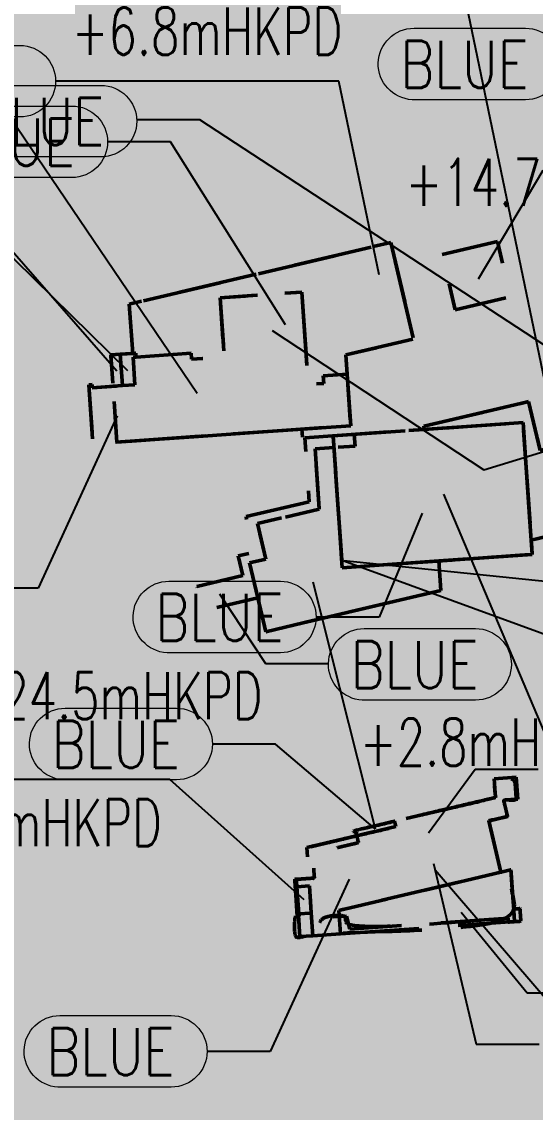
# Model space of a CAD drawing. Header units: millimetres. Extents: x 833750 to 836188, y 817400 to 818701.
# Drawn here: x 835008.4 to 835041, y 818069.1 to 818138.4 of the extents above; entities that cross this region are included whole.
import ezdxf
from ezdxf import colors
from ezdxf.entities.mleader import LeaderData, LeaderLine
from ezdxf.math import Vec2, Vec3

# ---------------------------------------------------------------- set-up
doc = ezdxf.new("R2010")
doc.units = ezdxf.units.MM
doc.linetypes.add('DASHED2', pattern=[0.375, 0.25, -0.125])
for name, color, linetype, lineweight, true_color in [('HATCH1', 7, 'Continuous', 13, 0xa8def7), ('HATCH2', 7, 'Continuous', 13, 0xa8def7), ('HATCH3', 7, 'Continuous', 13, 0xa8def7), ('HATCH4', 7, 'Continuous', 13, 0xa8def7), ('HATCH5', 7, 'Continuous', 13, 0xa8def7), ('HATCH6', 7, 'Continuous', 13, 0xa8def7)]:
    doc.layers.add(name, color=color, linetype=linetype, lineweight=lineweight, true_color=true_color)
for name, color, linetype, lineweight in [('LEVEL1', 7, 'Continuous', 13), ('LEVEL2', 7, 'Continuous', 13), ('LEVEL3', 7, 'Continuous', 13), ('LEVEL4', 7, 'Continuous', 13), ('LEVEL6', 7, 'Continuous', 13), ('OCCUP1', 7, 'DASHED2', 50), ('OCCUP2', 7, 'DASHED2', 50), ('OCCUP3', 7, 'DASHED2', 50), ('OCCUP4', 7, 'DASHED2', 50)]:
    doc.layers.add(name, color=color, linetype=linetype, lineweight=lineweight)
doc.styles.add('romans', font='romans.shx', dxfattribs={"width": 0.7})

# ---------------------------------------------------------------- blocks, each defined once
blk = doc.blocks.new('_None')

msp = doc.modelspace()

# ---------------------------------------------------------------- hatches: boundary and pattern name
at = {"layer": 'HATCH1'}
h = msp.add_hatch(color=256, dxfattribs=at)
h.dxf.hatch_style = 1
h.paths.add_polyline_path([(835014.763, 818115.289), (835015.561, 818115.345), (835015.439, 818117.091), (835015.639, 818117.105), (835015.621, 818117.354), (835014.624, 818117.284), (835014.763, 818115.289)], flags=17)
h.paths.add_polyline_path([(835014.763, 818115.289), (835012.848, 818115.155), (835012.834, 818115.355), (835012.635, 818115.341), (835012.896, 818111.595), (835029.271, 818112.74), (835029.042, 818116.022), (835027.521, 818115.915), (835027.555, 818115.426), (835026.567, 818115.357), (835026.157, 818121.233), (835020.969, 818120.87), (835021.232, 818117.11), (835019.157, 818116.965), (835019.13, 818117.349), (835015.639, 818117.105), (835015.439, 818117.091), (835015.561, 818115.345)])
h = msp.add_hatch(color=256, dxfattribs=at)
h.dxf.hatch_style = 1
h.paths.add_polyline_path([(835040.219, 818112.944), (835028.148, 818112.1), (835028.734, 818103.72), (835040.805, 818104.564)])
h = msp.add_hatch(color=256, dxfattribs=at)
h.dxf.hatch_style = 1
h.paths.add_polyline_path([(835028.611, 818080.455), (835039.679, 818081.229), (835039.449, 818084.522), (835038.808, 818084.371), (835028.507, 818081.943), (835028.611, 818080.455)])
h.paths.add_polyline_path([(835026.764, 818081.779), (835026.866, 818080.333), (835028.611, 818080.455), (835028.507, 818081.943), (835038.808, 818084.371), (835038.039, 818087.631), (835039.232, 818087.912), (835038.922, 818089.226), (835032.06, 818087.609), (835032.14, 818087.269), (835026.474, 818085.933), (835026.644, 818083.499)])
h.paths.add_polyline_path([(835026.764, 818081.779), (835026.644, 818083.499), (835025.847, 818083.443), (835025.967, 818081.724), (835026.764, 818081.779)])
at = {"layer": 'HATCH2'}
h = msp.add_hatch(color=256, dxfattribs=at)
h.dxf.hatch_style = 1
h.paths.add_polyline_path([(835019.13, 818117.349), (835015.639, 818117.105), (835015.621, 818117.354), (835014.624, 818117.284), (835014.763, 818115.289), (835012.848, 818115.155), (835012.834, 818115.355), (835012.635, 818115.341), (835012.896, 818111.595), (835029.271, 818112.74), (835029.042, 818116.022), (835027.521, 818115.915), (835027.555, 818115.426), (835026.567, 818115.357), (835026.157, 818121.233), (835020.969, 818120.87), (835021.232, 818117.11), (835019.157, 818116.965)])
h = msp.add_hatch(color=256, dxfattribs=at)
h.dxf.hatch_style = 1
h.paths.add_polyline_path([(835028.734, 818103.72), (835040.805, 818104.564), (835040.219, 818112.944), (835028.148, 818112.1)])
h = msp.add_hatch(color=256, dxfattribs=at)
h.dxf.hatch_style = 1
h.paths.add_polyline_path([(835038.987, 818088.949), (835039.787, 818089.005), (835039.697, 818090.302), (835038.4, 818090.211), (835038.476, 818089.121), (835032.06, 818087.609), (835032.14, 818087.269), (835026.474, 818085.933), (835026.611, 818083.974), (835025.814, 818083.918), (835025.978, 818081.574), (835025.678, 818081.553), (835025.768, 818080.256), (835026.866, 818080.333), (835039.679, 818081.229), (835039.449, 818084.522), (835038.808, 818084.371), (835038.039, 818087.631), (835039.232, 818087.912)])
at = {"layer": 'HATCH3'}
h = msp.add_hatch(color=256, dxfattribs=at)
h.dxf.hatch_style = 1
h.paths.add_polyline_path([(835031.818, 818124.384), (835015.203, 818120.469), (835015.422, 818117.34), (835015.621, 818117.354), (835015.639, 818117.105), (835019.13, 818117.349), (835019.157, 818116.965), (835021.232, 818117.11), (835020.969, 818120.87), (835026.157, 818121.233), (835026.567, 818115.357), (835027.555, 818115.426), (835027.521, 818115.915), (835029.042, 818116.022), (835028.957, 818117.237), (835033.263, 818118.252)])
h.paths.add_polyline_path([(835026.157, 818121.233), (835020.969, 818120.87), (835021.232, 818117.11), (835019.157, 818116.965), (835019.13, 818117.349), (835015.639, 818117.105), (835015.621, 818117.354), (835014.624, 818117.284), (835014.763, 818115.289), (835012.848, 818115.155), (835012.834, 818115.355), (835012.635, 818115.341), (835012.896, 818111.595), (835029.271, 818112.74), (835029.042, 818116.022), (835027.521, 818115.915), (835027.555, 818115.426), (835026.567, 818115.357)])
h.paths.add_polyline_path([(835014.624, 818117.284), (835014.025, 818117.242), (835014.165, 818115.247), (835014.763, 818115.289)], flags=17)
h = msp.add_hatch(color=256, dxfattribs=at)
h.dxf.hatch_style = 1
h.paths.add_polyline_path([(835043.933, 818111.777), (835041.305, 818111.158), (835040.571, 818114.272), (835033.925, 818112.706), (835033.939, 818112.505), (835040.219, 818112.944), (835040.741, 818105.477), (835042.835, 818105.971), (835045.172, 818106.521)])
h = msp.add_hatch(color=256, dxfattribs=at)
h.dxf.hatch_style = 1
h.paths.add_polyline_path([(835040.219, 818112.944), (835028.148, 818112.1), (835028.734, 818103.72), (835034.874, 818104.149), (835040.805, 818104.564)])
h = msp.add_hatch(color=256, dxfattribs=at)
h.dxf.hatch_style = 1
h.paths.add_polyline_path([(835028.201, 818111.352), (835027.004, 818111.268), (835027.271, 818107.445), (835023.34, 818106.518), (835023.871, 818104.265), (835022.849, 818104.024), (835023.374, 818101.795), (835023.879, 818099.654), (835035.005, 818102.276), (835034.874, 818104.149), (835028.734, 818103.72)])
h = msp.add_hatch(color=256, dxfattribs=at)
h.dxf.hatch_style = 1
h.paths.add_polyline_path([(835025.955, 818081.572), (835026.045, 818080.276), (835027.342, 818080.366), (835027.265, 818081.464), (835029.01, 818081.586), (835029.208, 818080.747), (835039.263, 818081.45), (835039.28, 818081.201), (835040.078, 818081.257), (835040.023, 818082.055), (835039.623, 818082.027), (835039.449, 818084.522), (835038.808, 818084.371), (835038.039, 818087.631), (835039.232, 818087.912), (835038.987, 818088.949), (835039.887, 818089.012), (835039.789, 818090.409), (835038.393, 818090.311), (835038.476, 818089.121), (835032.06, 818087.609), (835032.14, 818087.269), (835026.474, 818085.933), (835026.611, 818083.974), (835025.814, 818083.918), (835025.967, 818081.724), (835025.978, 818081.574)])
h.paths.add_polyline_path([(835025.814, 818083.918), (835025.713, 818083.911), (835025.877, 818081.567), (835025.978, 818081.574)])
h.paths.add_polyline_path([(835029.658, 818086.684), (835032.14, 818087.269), (835032.06, 818087.609), (835029.578, 818087.024)], flags=17)
at = {"layer": 'HATCH4'}
h = msp.add_hatch(color=256, dxfattribs=at)
h.dxf.hatch_style = 1
h.paths.add_polyline_path([(835015.203, 818120.469), (835015.422, 818117.34), (835014.025, 818117.242), (835014.413, 818111.701), (835025.565, 818112.481), (835025.605, 818111.915), (835026.204, 818111.956), (835026.164, 818112.522), (835029.271, 818112.74), (835028.957, 818117.237), (835033.263, 818118.252), (835031.818, 818124.384)])
h = msp.add_hatch(color=256, dxfattribs=at)
h.dxf.hatch_style = 1
h.paths.add_polyline_path([(835035.082, 818123.612), (835038.586, 818124.438), (835039.412, 818120.934), (835035.908, 818120.108)])
h = msp.add_hatch(color=256, dxfattribs=at)
h.dxf.hatch_style = 1
h.paths.add_polyline_path([(835043.933, 818111.777), (835045.172, 818106.521), (835040.741, 818105.477), (835040.773, 818105.013), (835040.805, 818104.564), (835040.358, 818104.533), (835034.874, 818104.149), (835035.005, 818102.276), (835023.879, 818099.654), (835023.374, 818101.795), (835019.87, 818100.969), (835019.503, 818102.527), (835022.423, 818103.215), (835022.127, 818104.471), (835023.149, 818104.711), (835022.618, 818106.965), (835026.637, 818107.912), (835026.353, 818111.974), (835033.939, 818112.505), (835033.925, 818112.706), (835040.571, 818114.272), (835041.305, 818111.158)])
h = msp.add_hatch(color=256, dxfattribs=at)
h.dxf.hatch_style = 1
h.paths.add_polyline_path([(835039.263, 818081.45), (835039.28, 818081.201), (835040.078, 818081.257), (835040.023, 818082.055), (835039.623, 818082.027), (835039.449, 818084.522), (835038.808, 818084.371), (835038.039, 818087.631), (835039.232, 818087.912), (835039.025, 818088.79), (835038.987, 818088.949), (835039.887, 818089.012), (835039.789, 818090.409), (835038.393, 818090.311), (835038.476, 818089.121), (835038.089, 818089.03), (835029.578, 818087.024), (835029.761, 818086.246), (835026.851, 818085.56), (835026.96, 818083.998), (835025.713, 818083.911), (835025.877, 818081.567), (835025.955, 818081.572), (835026.045, 818080.276), (835027.342, 818080.366), (835027.265, 818081.464), (835029.01, 818081.586), (835029.208, 818080.747)])
at = {"layer": 'HATCH5'}
h = msp.add_hatch(color=256, dxfattribs=at)
h.dxf.hatch_style = 1
h.paths.add_polyline_path([(835068.018, 818173.102), (835011.071, 818164.239), (834994.451, 818022.353), (835035.453, 818032.016), (835063.739, 818038.682), (835066.74, 818038.156), (835087.939, 818043.152)])
at = {"layer": 'HATCH6'}
h = msp.add_hatch(color=256, dxfattribs=at)
h.dxf.hatch_style = 1
edge = h.paths.add_edge_path()
edge.add_line((835169.937, 818145.152), (835166.157, 818161.194))
edge.add_line((835166.157, 818161.194), (835162.441, 818176.96))
edge.add_line((835162.441, 818176.96), (835160.631, 818179.41))
edge.add_line((835160.631, 818179.41), (835158.857, 818186.937))
edge.add_line((835158.857, 818186.937), (835125.906, 818181.809))
edge.add_line((835125.906, 818181.809), (835068.484, 818172.871))
edge.add_line((835068.484, 818172.871), (835022.489, 818165.712))
edge.add_line((835022.489, 818165.712), (835022.528, 818165.516))
edge.add_line((835022.528, 818165.516), (835006.512, 818163.023))
edge.add_arc((834971.711, 818398.359), 237.895, 272.78286, 278.41197, ccw=False)
edge.add_arc((834978.142, 818276.545), 115.914, 261.78697, 272.53107, ccw=False)
edge.add_line((834961.583, 818161.82), (834962.608, 818157.47))
edge.add_line((834962.608, 818157.47), (834982.594, 818072.664))
edge.add_line((834982.594, 818072.664), (834987.595, 818051.445))
edge.add_line((834987.595, 818051.445), (834987.711, 818050.95))
edge.add_line((834987.711, 818050.95), (834988.443, 818047.844))
edge.add_line((834988.443, 818047.844), (834988.558, 818047.357))
edge.add_line((834988.558, 818047.357), (834989.017, 818045.411))
edge.add_line((834989.017, 818045.411), (834989.132, 818044.924))
edge.add_line((834989.132, 818044.924), (834991.288, 818035.775))
edge.add_line((834991.288, 818035.775), (834991.402, 818035.288))
edge.add_line((834991.402, 818035.288), (834992.848, 818029.156))
edge.add_line((834992.848, 818029.156), (834992.859, 818029.107))
edge.add_line((834992.859, 818029.107), (834993.765, 818025.263))
edge.add_line((834993.765, 818025.263), (834993.88, 818024.776))
edge.add_line((834993.88, 818024.776), (834993.949, 818024.484))
edge.add_line((834993.949, 818024.484), (834993.952, 818024.485))
edge.add_line((834993.952, 818024.485), (834994.451, 818022.353))
edge.add_line((834994.451, 818022.353), (835063.739, 818038.682))
edge.add_line((835063.739, 818038.682), (835066.74, 818038.156))
edge.add_line((835066.74, 818038.156), (835087.939, 818043.152))
edge.add_line((835087.939, 818043.152), (835096.169, 818056.458))
edge.add_line((835096.169, 818056.458), (835096.71, 818057.332))
edge.add_line((835096.71, 818057.332), (835185.691, 818078.302))
edge.add_line((835185.691, 818078.302), (835177.614, 818112.574))
edge.add_line((835177.614, 818112.574), (835169.937, 818145.152))

# ---------------------------------------------------------------- linework, layer by layer
at = {"layer": 'LEVEL1'}
msp.add_lwpolyline([(835017.599, 818098.315, -0.973455), (835017.721, 818102.86), (835024.799, 818102.86, -1), (835024.799, 818098.312), (835017.721, 818098.312, -0.013451), (835017.599, 818098.315, -0.013451)], format="xyb", dxfattribs=at)
at = {"layer": 'LEVEL2'}
for points in [[(835033.17, 818133.457, -0.973455), (835033.292, 818138.002), (835040.369, 818138.002, -1), (835040.37, 818133.454), (835033.292, 818133.454, -0.013451), (835033.17, 818133.457, -0.013451)], [(835006.204, 818129.824, -0.973455), (835006.326, 818134.369), (835013.403, 818134.369, -1), (835013.403, 818129.821), (835006.326, 818129.821, -0.013451), (835006.204, 818129.824, -0.013451)]]:
    msp.add_lwpolyline(points, format="xyb", dxfattribs=at)
at = {"layer": 'LEVEL3'}
for points in [[(835001.048, 818132.364, -0.973455), (835001.17, 818136.909), (835008.247, 818136.909, -1), (835008.247, 818132.361), (835001.17, 818132.361, -0.013451), (835001.048, 818132.364, -0.013451)], [(835011.012, 818090.245, -0.973455), (835011.134, 818094.79), (835018.211, 818094.79, -1), (835018.211, 818090.242), (835011.134, 818090.242, -0.013451), (835011.012, 818090.245, -0.013451)], [(835010.672, 818070.716, -0.973455), (835010.795, 818075.261), (835017.872, 818075.261, -1), (835017.872, 818070.713), (835010.795, 818070.713, -0.013451), (835010.672, 818070.716, -0.013451)]]:
    msp.add_lwpolyline(points, format="xyb", dxfattribs=at)
at = {"layer": 'LEVEL4'}
for points in [[(835004.35, 818128.511, -0.973455), (835004.472, 818133.056), (835011.549, 818133.056, -1), (835011.549, 818128.508), (835004.472, 818128.508, -0.013451), (835004.35, 818128.511, -0.013451)], [(835030.004, 818095.306, -0.973455), (835030.126, 818099.851), (835037.203, 818099.851, -1), (835037.203, 818095.303), (835030.126, 818095.303, -0.013451), (835030.004, 818095.306, -0.013451)]]:
    msp.add_lwpolyline(points, format="xyb", dxfattribs=at)
at = {"layer": 'OCCUP1', "ltscale": 20, "flags": 128}
for points in [[(835014.763, 818115.289), (835012.848, 818115.155), (835012.834, 818115.355), (835012.635, 818115.341), (835012.896, 818111.595), (835029.271, 818112.74), (835029.042, 818116.022), (835027.521, 818115.915), (835027.555, 818115.426), (835026.567, 818115.357), (835026.157, 818121.233), (835020.969, 818120.87), (835021.232, 818117.11), (835019.157, 818116.965), (835019.13, 818117.349), (835015.639, 818117.105), (835015.439, 818117.091), (835015.561, 818115.345), (835014.763, 818115.289)], [(835014.763, 818115.289), (835015.561, 818115.345), (835015.439, 818117.091), (835015.639, 818117.105), (835015.621, 818117.354), (835014.624, 818117.284), (835014.763, 818115.289)], [(835040.219, 818112.944), (835028.148, 818112.1), (835028.734, 818103.72), (835040.805, 818104.564), (835040.219, 818112.944)], [(835026.764, 818081.779), (835026.866, 818080.333), (835028.611, 818080.455), (835028.507, 818081.943), (835038.808, 818084.371), (835038.039, 818087.631), (835039.232, 818087.912), (835038.922, 818089.226), (835032.06, 818087.609), (835032.14, 818087.269), (835026.474, 818085.933), (835026.644, 818083.499), (835026.764, 818081.779)], [(835028.611, 818080.455), (835039.679, 818081.229), (835039.449, 818084.522), (835038.808, 818084.371), (835028.507, 818081.943), (835028.611, 818080.455)], [(835026.764, 818081.779), (835026.644, 818083.499), (835025.847, 818083.443), (835025.967, 818081.724), (835026.764, 818081.779)]]:
    msp.add_lwpolyline(points, dxfattribs=at)
at = {"layer": 'OCCUP2', "ltscale": 20, "flags": 128}
for points in [[(835019.13, 818117.349), (835015.639, 818117.105), (835015.621, 818117.354), (835014.624, 818117.284), (835014.763, 818115.289), (835012.848, 818115.155), (835012.834, 818115.355), (835012.635, 818115.341), (835012.896, 818111.595), (835029.271, 818112.74), (835029.042, 818116.022), (835027.521, 818115.915), (835027.555, 818115.426), (835026.567, 818115.357), (835026.157, 818121.233), (835020.969, 818120.87), (835021.232, 818117.11), (835019.157, 818116.965), (835019.13, 818117.349)], [(835028.734, 818103.72), (835040.805, 818104.564), (835040.219, 818112.944), (835028.148, 818112.1)]]:
    msp.add_lwpolyline(points, close=True, dxfattribs=at)
at = {"layer": 'OCCUP2', "ltscale": 20}
msp.add_open_spline([(835038.987, 818088.949), (835039.787, 818089.005), (835039.697, 818090.302), (835038.4, 818090.211), (835038.476, 818089.121), (835032.06, 818087.609), (835032.14, 818087.269), (835026.474, 818085.933), (835026.611, 818083.974), (835025.814, 818083.918), (835025.978, 818081.574), (835025.678, 818081.553), (835025.768, 818080.256), (835026.866, 818080.333), (835039.679, 818081.229), (835039.449, 818084.522), (835038.808, 818084.371), (835038.039, 818087.631), (835039.232, 818087.912), (835038.987, 818088.949)], degree=1, dxfattribs=at)
at = {"layer": 'OCCUP3', "ltscale": 20, "flags": 128}
for points in [[(835015.422, 818117.34), (835015.621, 818117.354), (835015.639, 818117.105), (835019.13, 818117.349), (835019.157, 818116.965), (835021.232, 818117.11), (835020.969, 818120.87), (835026.157, 818121.233), (835026.567, 818115.357), (835027.555, 818115.426), (835027.521, 818115.915), (835029.042, 818116.022), (835028.957, 818117.237), (835033.263, 818118.252), (835031.818, 818124.384), (835015.203, 818120.469), (835015.422, 818117.34)], [(835019.157, 818116.965), (835019.13, 818117.349), (835015.639, 818117.105), (835015.621, 818117.354), (835014.624, 818117.284), (835014.763, 818115.289), (835012.848, 818115.155), (835012.834, 818115.355), (835012.635, 818115.341), (835012.896, 818111.595), (835029.271, 818112.74), (835029.042, 818116.022), (835027.521, 818115.915), (835027.555, 818115.426), (835026.567, 818115.357), (835026.157, 818121.233), (835020.969, 818120.87), (835021.232, 818117.11), (835019.157, 818116.965)], [(835014.165, 818115.247), (835014.763, 818115.289), (835014.624, 818117.284), (835014.025, 818117.242), (835014.165, 818115.247)], [(835033.925, 818112.706), (835033.939, 818112.505), (835040.219, 818112.944), (835040.741, 818105.477), (835042.835, 818105.971), (835045.172, 818106.521), (835043.933, 818111.777), (835041.305, 818111.158), (835040.571, 818114.272), (835033.925, 818112.706)], [(835028.148, 818112.1), (835028.734, 818103.72), (835040.805, 818104.564), (835040.219, 818112.944), (835028.148, 818112.1)], [(835028.201, 818111.352), (835027.004, 818111.268), (835027.271, 818107.445), (835023.34, 818106.518), (835023.871, 818104.265), (835022.849, 818104.024), (835023.374, 818101.795), (835023.879, 818099.654), (835035.005, 818102.276), (835034.874, 818104.149), (835028.734, 818103.72), (835028.201, 818111.352)], [(835029.658, 818086.684), (835032.14, 818087.269), (835032.06, 818087.609), (835029.578, 818087.024), (835029.658, 818086.684)], [(835025.814, 818083.918), (835025.713, 818083.911), (835025.877, 818081.567), (835025.978, 818081.574)]]:
    msp.add_lwpolyline(points, close=True, dxfattribs=at)
for points in [[(835038.987, 818088.949), (835039.887, 818089.012), (835039.789, 818090.409), (835038.393, 818090.311), (835038.476, 818089.121)], [(835038.476, 818089.121), (835032.06, 818087.609), (835032.14, 818087.269), (835026.474, 818085.933), (835026.611, 818083.974), (835025.814, 818083.918), (835025.967, 818081.724), (835025.978, 818081.574), (835025.955, 818081.572), (835026.045, 818080.276), (835027.342, 818080.366), (835027.265, 818081.464), (835029.01, 818081.586), (835029.208, 818080.747), (835039.263, 818081.45), (835039.28, 818081.201), (835040.078, 818081.257), (835040.023, 818082.055), (835039.623, 818082.027), (835039.449, 818084.522), (835038.808, 818084.371), (835038.039, 818087.631), (835039.232, 818087.912), (835038.987, 818088.949)]]:
    msp.add_lwpolyline(points, dxfattribs=at)
at = {"layer": 'OCCUP4', "ltscale": 20, "flags": 128}
for points in [[(835015.203, 818120.469), (835015.422, 818117.34), (835014.025, 818117.242), (835014.413, 818111.701), (835025.565, 818112.481), (835025.605, 818111.915), (835026.204, 818111.956), (835026.164, 818112.522), (835029.271, 818112.74), (835028.957, 818117.237), (835033.263, 818118.252), (835031.818, 818124.384)], [(835035.082, 818123.612), (835038.586, 818124.438), (835039.412, 818120.934), (835035.908, 818120.108)], [(835043.933, 818111.777), (835045.172, 818106.521), (835040.741, 818105.477), (835040.773, 818105.013), (835040.805, 818104.564), (835040.358, 818104.533), (835034.874, 818104.149), (835035.005, 818102.276), (835023.879, 818099.654), (835023.374, 818101.795), (835019.87, 818100.969), (835019.503, 818102.527), (835022.423, 818103.215), (835022.127, 818104.471), (835023.149, 818104.711), (835022.618, 818106.965), (835026.637, 818107.912), (835026.353, 818111.974), (835033.939, 818112.505), (835033.925, 818112.706), (835040.571, 818114.272), (835041.305, 818111.158)]]:
    msp.add_lwpolyline(points, close=True, dxfattribs=at)
msp.add_lwpolyline([(835023.374, 818101.795), (835022.849, 818104.024), (835023.871, 818104.265), (835023.34, 818106.518), (835027.271, 818107.445), (835027.004, 818111.268), (835029.547, 818111.446), (835029.495, 818112.194)], dxfattribs=at)
at = {"layer": 'OCCUP4', "ltscale": 20}
msp.add_open_spline([(835039.263, 818081.45), (835039.28, 818081.201), (835040.078, 818081.257), (835040.023, 818082.055), (835039.623, 818082.027), (835039.449, 818084.522), (835038.808, 818084.371), (835038.039, 818087.631), (835039.232, 818087.912), (835039.025, 818088.79), (835038.987, 818088.949), (835039.887, 818089.012), (835039.789, 818090.409), (835038.393, 818090.311), (835038.476, 818089.121), (835038.089, 818089.03), (835029.578, 818087.024), (835029.761, 818086.246), (835026.851, 818085.56), (835026.96, 818083.998), (835025.713, 818083.911), (835025.877, 818081.567), (835025.955, 818081.572), (835026.045, 818080.276), (835027.342, 818080.366), (835027.265, 818081.464), (835029.01, 818081.586), (835029.208, 818080.747), (835039.263, 818081.45)], degree=1, dxfattribs=at)

# ---------------------------------------------------------------- texts
at = {"layer": 'LEVEL1', "style": 'romans', "width": 0.8}
msp.add_text('BLUE', height=3, dxfattribs=at).set_placement((835016.86, 818099.066))
at = {"layer": 'LEVEL2', "style": 'romans', "width": 0.8}
for p in [(835032.43, 818134.207), (835005.464, 818130.574)]:
    msp.add_text('BLUE', height=3, dxfattribs=at).set_placement(p)
at = {"layer": 'LEVEL3', "style": 'romans', "width": 0.8}
for p in [(835010.272, 818090.995), (835009.933, 818071.466)]:
    msp.add_text('BLUE', height=3, dxfattribs=at).set_placement(p)
at = {"layer": 'LEVEL4', "style": 'romans', "width": 0.8}
for p in [(835003.61, 818129.261), (835029.264, 818096.056)]:
    msp.add_text('BLUE', height=3, dxfattribs=at).set_placement(p)

# ---------------------------------------------------------------- leaders
at = {"layer": 'LEVEL1'}
ml = msp.add_multileader_mtext('Standard', dxfattribs=at)
ml.set_content('{\\C256;\\P+14.7mHKPD}', color=1, style='romans')
ml.set_leader_properties()
ml.set_arrow_properties(name='NONE')
ml.build(insert=Vec2(0, 0))
ml.multileader.update_dxf_attribs({"dogleg_length": 4})
ctx = ml.context
ctx.base_point, ctx.char_height, ctx.plane_origin = Vec3(834973.972, 818140.075), 3, Vec3(835097.411, 818138.702)
notes = []
notes.append((ctx, [(0, (1, 1, 0), (835002.372, 818140.075), (-1, 0), 4, [(1, [(835019.523, 818114.789)], 0, [])])]))
ctx.mtext.insert, ctx.mtext.width, ctx.mtext.defined_height, ctx.mtext.flow_direction = Vec3(834975.972, 818141.575), 110.79146, 16.836, 5
ml = msp.add_multileader_mtext('Standard', dxfattribs=at)
ml.set_content('{\\C256;\\P+14.7mHKPD}', color=1, style='romans')
ml.set_leader_properties()
ml.set_arrow_properties(name='NONE')
ml.build(insert=Vec2(0, 0))
ml.multileader.update_dxf_attribs({"dogleg_length": 4})
ctx = ml.context
ctx.base_point, ctx.char_height, ctx.plane_origin = Vec3(835030.751, 818133.206), 3, Vec3(835190.695, 818156.211)
notes.append((ctx, [(0, (1, 1, 0), (835059.151, 818133.206), (-1, 0), 4, [(0, [(835070.904, 818115.69), (835055.506, 818113.537)], 0, [])])]))
ctx.mtext.insert, ctx.mtext.width, ctx.mtext.defined_height, ctx.mtext.flow_direction = Vec3(835032.751, 818134.706), 110.79146, 16.836, 5
ml = msp.add_multileader_mtext('Standard', dxfattribs=at)
ml.set_content('\\P+11.5mHKPD', color=256, style='romans')
ml.set_leader_properties()
ml.set_arrow_properties(name='NONE')
ml.build(insert=Vec2(0, 0))
ml.multileader.update_dxf_attribs({"dogleg_length": 4})
ctx = ml.context
ctx.base_point, ctx.char_height, ctx.plane_origin = Vec3(834973.972, 818128.703), 3, Vec3(835085.579, 818154.826)
notes.append((ctx, [(0, (1, 1, 0), (835002.372, 818128.703), (-1, 0), 4, [(1, [(835015.12, 818116.22)], 0, [])])]))
ctx.mtext.insert, ctx.mtext.width, ctx.mtext.defined_height, ctx.mtext.flow_direction = Vec3(834975.972, 818130.203), 110.79146, 16.836, 5
ml = msp.add_multileader_mtext('Standard', dxfattribs=at)
ml.set_content('{\\C256;\\P+24.5mHKPD}', color=1, style='romans')
ml.set_leader_properties()
ml.set_arrow_properties(name='NONE')
ml.build(insert=Vec2(0, 0))
ml.multileader.update_dxf_attribs({"dogleg_length": 4})
ctx = ml.context
ctx.base_point, ctx.char_height, ctx.plane_origin = Vec3(835002.673, 818100.586), 3, Vec3(835112.484, 818132.57)
notes.append((ctx, [(0, (1, 1, 0), (835031.073, 818100.586), (-1, 0), 4, [(1, [(835033.806, 818107.189)], 0, [])])]))
ctx.mtext.insert, ctx.mtext.width, ctx.mtext.defined_height, ctx.mtext.flow_direction = Vec3(835004.673, 818102.086), 110.79146, 16.836, 5
ml = msp.add_multileader_mtext('Standard', dxfattribs=at)
ml.set_content('{\\C256;\\P+15.8mHKPD}', color=1, style='romans')
ml.set_leader_properties()
ml.set_arrow_properties(name='NONE')
ml.build(insert=Vec2(0, 0))
ml.multileader.update_dxf_attribs({"dogleg_length": 4})
ctx = ml.context
ctx.base_point, ctx.char_height, ctx.plane_origin = Vec3(835041.174, 818090.926), 3, Vec3(835157.786, 818122.91)
notes.append((ctx, [(1, (1, 1, 0), (835037.174, 818090.926), (1, 0), 4, [(1, [(835034.215, 818086.872)], 0, [])])]))
ctx.mtext.insert, ctx.mtext.width, ctx.mtext.defined_height, ctx.mtext.flow_direction = Vec3(835043.174, 818092.426), 110.79146, 16.836, 5
ml = msp.add_multileader_mtext('Standard', dxfattribs=at)
ml.set_content('{\\C256;\\P+11.5mHKPD}', color=1, style='romans')
ml.set_leader_properties()
ml.set_arrow_properties(name='NONE')
ml.build(insert=Vec2(0, 0))
ml.multileader.update_dxf_attribs({"dogleg_length": 20})
ctx = ml.context
ctx.base_point, ctx.char_height, ctx.plane_origin = Vec3(834973.373, 818090.27), 3, Vec3(835092.981, 818122.253)
notes.append((ctx, [(0, (1, 1, 0), (835017.773, 818090.27), (-1, 0), 20, [(1, [(835026.306, 818082.611)], 0, [])])]))
ctx.mtext.insert, ctx.mtext.width, ctx.mtext.defined_height, ctx.mtext.flow_direction = Vec3(834975.373, 818091.77), 110.79146, 16.836, 5
ml = msp.add_multileader_mtext('Standard', dxfattribs=at)
ml.set_content('{\\C256;\\P+19.8mHKPD}', color=1, style='romans')
ml.set_leader_properties()
ml.set_arrow_properties(name='NONE')
ml.build(insert=Vec2(0, 0))
ml.multileader.update_dxf_attribs({"dogleg_length": 4})
ctx = ml.context
ctx.base_point, ctx.char_height, ctx.plane_origin = Vec3(835044.488, 818076.7), 3, Vec3(835161.099, 818108.684)
notes.append((ctx, [(1, (1, 1, 0), (835040.488, 818076.7), (1, 0), 4, [(1, [(835036.287, 818081.831)], 0, [])])]))
ctx.mtext.insert, ctx.mtext.width, ctx.mtext.defined_height, ctx.mtext.flow_direction = Vec3(835046.488, 818078.2), 110.79146, 16.836, 5
at = {"layer": 'LEVEL2'}
ml = msp.add_multileader_mtext('Standard', dxfattribs=at)
ml.set_content('', color=256, style='romans')
ml.set_leader_properties()
ml.set_arrow_properties(name='NONE')
ml.build(insert=Vec2(0, 0))
ml.multileader.update_dxf_attribs({"dogleg_length": 4})
ctx = ml.context
ctx.base_point, ctx.plane_origin = Vec3(835038.644, 818135.728), Vec3(835050.102, 818138.739)
ctx.text_align_type = 2
notes.append((ctx, [(0, (1, 1, 0), (835046.644, 818135.728), (-1, 0), 4, [(0, [(835050.315, 818143.946)], 0, [])])]))
ctx.mtext.insert, ctx.mtext.alignment, ctx.mtext.flow_direction = Vec3(835040.644, 818137.728), 3, 5
ml = msp.add_multileader_mtext('Standard', dxfattribs=at)
ml.set_content('', color=1, style='romans')
ml.set_leader_properties()
ml.set_arrow_properties(name='NONE')
ml.build(insert=Vec2(0, 0))
ml.multileader.update_dxf_attribs({"dogleg_length": 4})
ctx = ml.context
ctx.base_point, ctx.plane_origin = Vec3(835011.676, 818132.177), Vec3(835022.384, 818120.698)
ctx.text_align_type = 2
notes.append((ctx, [(0, (1, 1, 0), (835019.676, 818132.177), (-1, 0), 4, [(2, [(835024.289, 818118.791), (835037.723, 818109.947), (835048.592, 818113.264)], 0, [])])]))
ctx.mtext.insert, ctx.mtext.alignment, ctx.mtext.flow_direction = Vec3(835013.676, 818134.177), 3, 5
ml = msp.add_multileader_mtext('Standard', dxfattribs=at)
ml.set_content('', color=1, style='romans')
ml.set_leader_properties()
ml.set_arrow_properties(name='NONE')
ml.build(insert=Vec2(0, 0))
ml.multileader.update_dxf_attribs({"dogleg_length": 4})
ctx = ml.context
ctx.base_point, ctx.plane_origin = Vec3(835041.241, 818073.45), Vec3(835034.533, 818084.929)
ctx.text_align_type = 2
notes.append((ctx, [(0, (1, 1, 0), (835037.241, 818073.45), (1, 0), 4, [(0, [(835034.533, 818084.929)], 0, [])])]))
ctx.mtext.insert, ctx.mtext.alignment, ctx.mtext.flow_direction = Vec3(835043.241, 818075.45), 3, 5
at = {"layer": 'LEVEL3'}
ml = msp.add_multileader_mtext('Standard', dxfattribs=at)
ml.set_content('{\\C256;\\P+6.8mHKPD}', color=1, style='romans')
ml.set_leader_properties()
ml.set_arrow_properties(name='NONE')
ml.build(insert=Vec2(0, 0))
ml.multileader.update_dxf_attribs({"dogleg_length": 4})
ctx = ml.context
ctx.base_point, ctx.char_height, ctx.plane_origin = Vec3(835009.544, 818142.81), 3, Vec3(835217.751, 818162.641)
notes.append((ctx, [(0, (1, 1, 0), (835035.944, 818142.81), (-1, 0), 4, [(2, [(835042.938, 818109.061)], 0, [])])]))
ctx.mtext.insert, ctx.mtext.width, ctx.mtext.defined_height, ctx.mtext.flow_direction = Vec3(835011.544, 818144.31), 110.79146, 16.836, 5
ml = msp.add_multileader_mtext('Standard', dxfattribs=at)
ml.set_content('', color=256, style='romans')
ml.set_leader_properties()
ml.set_arrow_properties(name='NONE')
ml.build(insert=Vec2(0, 0))
ml.multileader.update_dxf_attribs({"dogleg_length": 18})
ctx = ml.context
ctx.base_point, ctx.plane_origin = Vec3(835006.521, 818134.635), Vec3(835032.207, 818116.34)
notes.append((ctx, [(0, (1, 1, 0), (835028.521, 818134.635), (-1, 0), 18, [(0, [(835031.069, 818122.335)], 0, [])])]))
ctx.mtext.insert, ctx.mtext.flow_direction = Vec3(835008.521, 818136.635), 5
ml = msp.add_multileader_mtext('Standard', dxfattribs=at)
ml.set_content('{\\C256;\\P+6.0mHKPD}', color=1, style='romans')
ml.set_leader_properties()
ml.set_arrow_properties(name='NONE')
ml.build(insert=Vec2(0, 0))
ml.multileader.update_dxf_attribs({"dogleg_length": 4})
ctx = ml.context
ctx.base_point, ctx.char_height, ctx.plane_origin = Vec3(834976.383, 818129.515), 3, Vec3(835151.15, 818155.973)
notes.append((ctx, [(0, (1, 1, 0), (835002.783, 818129.515), (-1, 0), 4, [(2, [(835014.405, 818116.213)], 0, [])])]))
ctx.mtext.insert, ctx.mtext.width, ctx.mtext.defined_height, ctx.mtext.flow_direction = Vec3(834978.383, 818131.015), 110.79146, 16.836, 5
ml = msp.add_multileader_mtext('Standard', dxfattribs=at)
ml.set_content('', color=256, style='romans')
ml.set_leader_properties()
ml.set_arrow_properties(name='NONE')
ml.build(insert=Vec2(0, 0))
ml.multileader.update_dxf_attribs({"dogleg_length": 4})
ctx = ml.context
ctx.base_point, ctx.plane_origin = Vec3(835001.413, 818102.423), Vec3(835017.255, 818092.866)
notes.append((ctx, [(0, (1, 1, 0), (835009.413, 818102.423), (-1, 0), 4, [(0, [(835014.435, 818113.363)], 0, [])])]))
ctx.mtext.insert, ctx.mtext.flow_direction = Vec3(835003.413, 818104.423), 5
ml = msp.add_multileader_mtext('Standard', dxfattribs=at)
ml.set_content('', color=256, style='romans')
ml.set_leader_properties()
ml.set_arrow_properties(name='NONE')
ml.build(insert=Vec2(0, 0))
ml.multileader.update_dxf_attribs({"dogleg_length": 4})
ctx = ml.context
ctx.base_point, ctx.plane_origin = Vec3(835053.249, 818075.022), Vec3(835072.231, 818061.638)
notes.append((ctx, [(1, (1, 1, 0), (835049.249, 818075.022), (1, 0), 4, [(0, [(835035.157, 818108.388)], 0, [])])]))
ctx.mtext.insert, ctx.mtext.flow_direction = Vec3(835055.249, 818077.022), 5
ml = msp.add_multileader_mtext('Standard', dxfattribs=at)
ml.set_content('{\\C256;\\P+6.8mHKPD}', color=1, style='romans')
ml.set_leader_properties()
ml.set_arrow_properties(name='NONE')
ml.build(insert=Vec2(0, 0))
ml.multileader.update_dxf_attribs({"dogleg_length": 4})
ctx = ml.context
ctx.base_point, ctx.char_height, ctx.plane_origin = Vec3(834998.085, 818092.516), 3, Vec3(835158.074, 818124.862)
notes.append((ctx, [(0, (1, 1, 0), (835024.485, 818092.516), (-1, 0), 4, [(0, [(835026.862, 818102.818), (835030.819, 818087.126)], 0, [])])]))
ctx.mtext.insert, ctx.mtext.width, ctx.mtext.defined_height, ctx.mtext.flow_direction = Vec3(835000.085, 818094.016), 110.79146, 16.836, 5
ml = msp.add_multileader_mtext('Standard', dxfattribs=at)
ml.set_content('', color=256, style='romans')
ml.set_leader_properties()
ml.set_arrow_properties(name='NONE')
ml.build(insert=Vec2(0, 0))
ml.multileader.update_dxf_attribs({"dogleg_length": 4})
ctx = ml.context
ctx.base_point, ctx.plane_origin = Vec3(835016.146, 818072.987), Vec3(835031.988, 818063.43)
notes.append((ctx, [(0, (1, 1, 0), (835024.146, 818072.987), (-1, 0), 4, [(0, [(835029.169, 818083.928)], 0, [])])]))
ctx.mtext.insert, ctx.mtext.flow_direction = Vec3(835018.146, 818074.987), 5
at = {"layer": 'LEVEL4'}
ml = msp.add_multileader_mtext('Standard', dxfattribs=at)
ml.set_content('', color=256, style='romans')
ml.set_leader_properties()
ml.set_arrow_properties(name='NONE')
ml.build(insert=Vec2(0, 0))
ml.multileader.update_dxf_attribs({"dogleg_length": 4})
ctx = ml.context
ctx.base_point, ctx.plane_origin = Vec3(835009.823, 818130.782), Vec3(835024.513, 818117.48)
notes.append((ctx, [(0, (1, 1, 0), (835017.823, 818130.782), (-1, 0), 4, [(0, [(835025.135, 818119.154)], 0, [])])]))
ctx.mtext.insert, ctx.mtext.flow_direction = Vec3(835011.823, 818132.782), 5
ml = msp.add_multileader_mtext('Standard', dxfattribs=at)
ml.set_content('{\\C256;\\P+2.9mHKPD}', color=1, style='romans')
ml.set_leader_properties()
ml.set_arrow_properties(name='NONE')
ml.build(insert=Vec2(0, 0))
ml.multileader.update_dxf_attribs({"dogleg_length": 4})
ctx = ml.context
ctx.base_point, ctx.char_height, ctx.plane_origin = Vec3(835045.503, 818128.981), 3, Vec3(835211.018, 818168.608)
notes.append((ctx, [(1, (1, 1, 0), (835041.503, 818128.981), (1, 0), 4, [(1, [(835037.394, 818122.086)], 0, [])])]))
ctx.mtext.insert, ctx.mtext.width, ctx.mtext.defined_height, ctx.mtext.flow_direction = Vec3(835047.503, 818130.481), 110.79146, 16.836, 5
ml = msp.add_multileader_mtext('Standard', dxfattribs=at)
ml.set_content('', color=256, style='romans')
ml.set_leader_properties()
ml.set_arrow_properties(name='NONE')
ml.build(insert=Vec2(0, 0))
ml.multileader.update_dxf_attribs({"dogleg_length": 4})
ctx = ml.context
ctx.base_point, ctx.plane_origin = Vec3(835062.734, 818093.262), Vec3(835077.424, 818079.96)
notes.append((ctx, [(1, (1, 1, 0), (835058.734, 818093.262), (1, 0), 4, [(1, [(835051.371, 818101.843), (835028.828, 818104.146)], 0, [])])]))
ctx.mtext.insert, ctx.mtext.flow_direction = Vec3(835064.734, 818095.262), 5
ml = msp.add_multileader_mtext('Standard', dxfattribs=at)
ml.set_content('{\\C256;\\P+2.8mHKPD}', color=1, style='romans')
ml.set_leader_properties()
ml.set_arrow_properties(name='NONE')
ml.build(insert=Vec2(0, 0))
ml.multileader.update_dxf_attribs({"dogleg_length": 4})
ctx = ml.context
ctx.base_point, ctx.char_height, ctx.plane_origin = Vec3(835027.853, 818097.638), 3, Vec3(835156.523, 818133.769)
notes.append((ctx, [(1, (1, 1, 0), (835023.853, 818097.638), (1, 0), 4, [(1, [(835020.943, 818102.051)], 0, [])])]))
ctx.mtext.insert, ctx.mtext.width, ctx.mtext.defined_height, ctx.mtext.flow_direction = Vec3(835029.853, 818099.138), 110.79146, 16.836, 5
ml = msp.add_multileader_mtext('Standard', dxfattribs=at)
ml.set_content('', color=256, style='romans')
ml.set_leader_properties()
ml.set_arrow_properties(name='NONE')
ml.build(insert=Vec2(0, 0))
ml.multileader.update_dxf_attribs({"dogleg_length": 4})
ctx = ml.context
ctx.base_point, ctx.plane_origin = Vec3(835046.003, 818075.943), Vec3(835060.693, 818062.642)
notes.append((ctx, [(1, (1, 1, 0), (835042.003, 818075.943), (1, 0), 4, [(0, [(835034.64, 818084.524)], 0, [])])]))
ctx.mtext.insert, ctx.mtext.flow_direction = Vec3(835048.003, 818077.943), 5
at = {"layer": 'LEVEL6'}
ml = msp.add_multileader_mtext('Standard', dxfattribs=at)
ml.set_content('{\\C256;\\P-5.2mHKPD}', color=1, style='romans')
ml.set_leader_properties()
ml.set_arrow_properties(name='NONE')
ml.build(insert=Vec2(0, 0))
ml.multileader.update_dxf_attribs({"dogleg_length": 4})
ctx = ml.context
ctx.base_point, ctx.char_height, ctx.plane_origin = Vec3(834938.804, 818075.564), 3, Vec3(835054.412, 818115.678)
notes.append((ctx, [(1, (1, 1, 0), (834934.804, 818075.564), (1, 0), 4, [(1, [(834928.183, 818041.064)], 0, [])])]))
ctx.mtext.insert, ctx.mtext.width, ctx.mtext.defined_height, ctx.mtext.flow_direction = Vec3(834940.804, 818077.064), 110.79146, 16.836, 5
for ctx, leaders in notes:
    for number, flags, end, landing, length, lines in leaders:
        leader = LeaderData()
        leader.index, (leader.has_last_leader_line, leader.has_dogleg_vector, leader.attachment_direction) = number, flags
        leader.last_leader_point, leader.dogleg_vector, leader.dogleg_length = Vec3(end), Vec3(landing), length
        for number, points, colour, breaks in lines:
            line = LeaderLine()
            line.index, line.vertices, line.color, line.breaks = number, Vec3.list(points), colors.encode_raw_color(colour), breaks
            leader.lines.append(line)
        ctx.leaders.append(leader)

doc.saveas('drawing.dxf')
